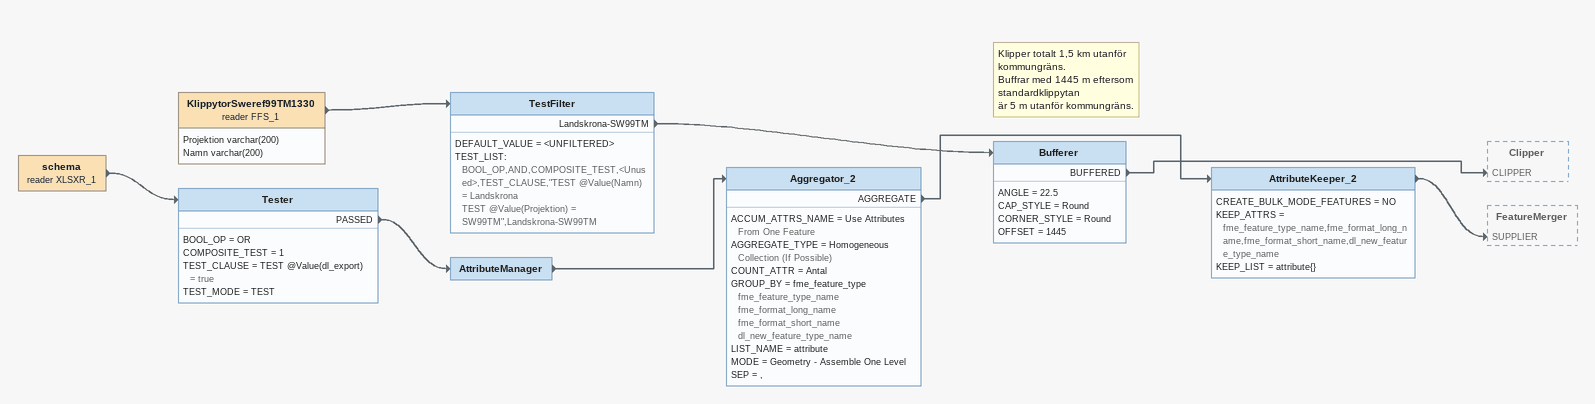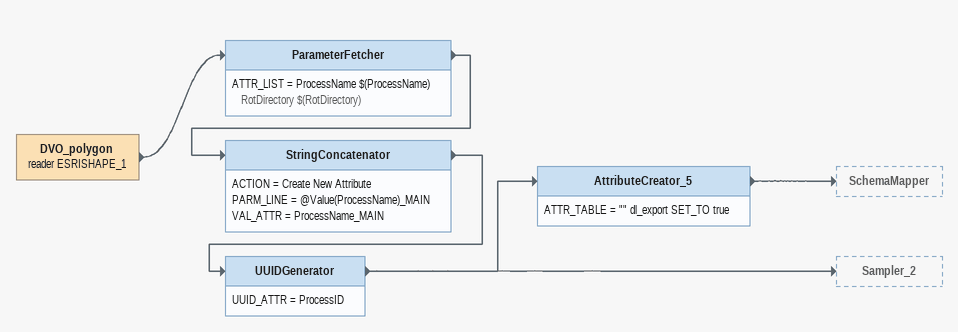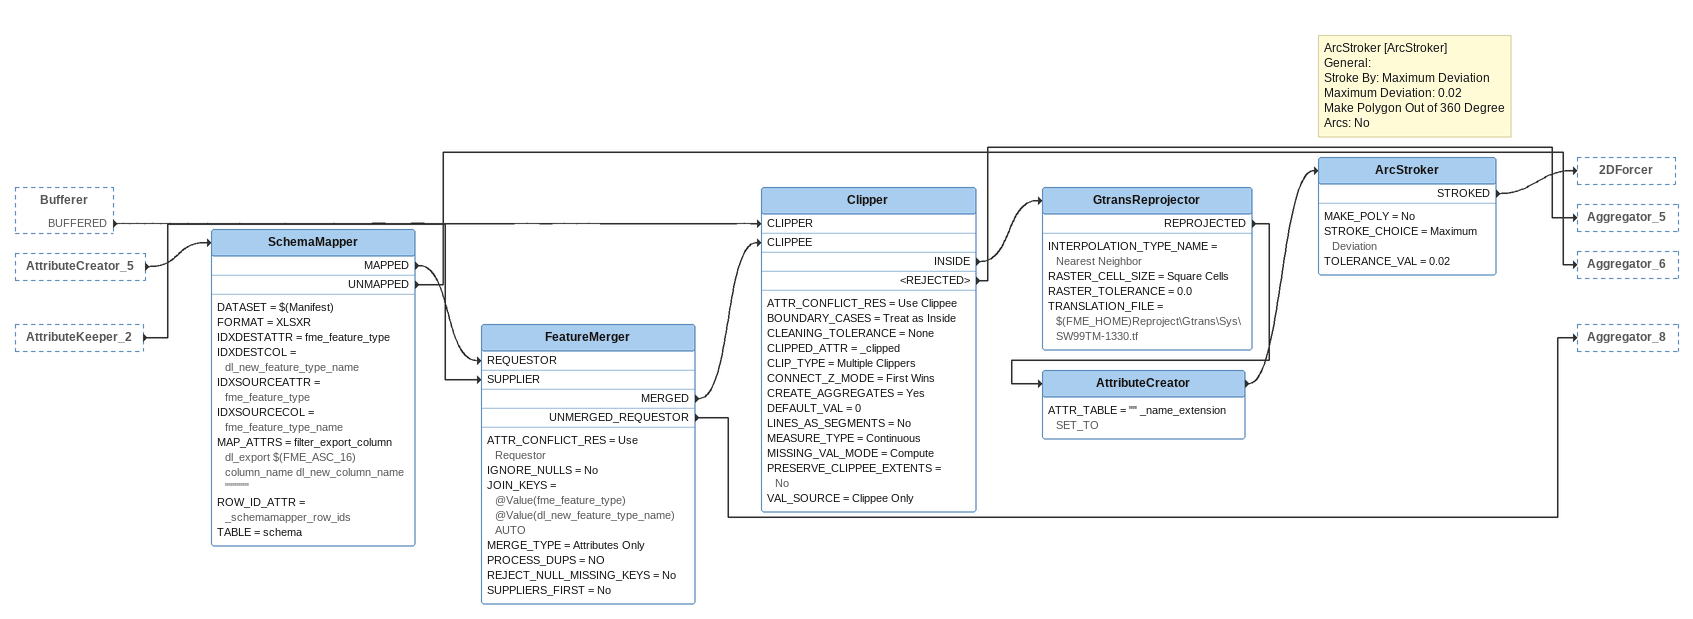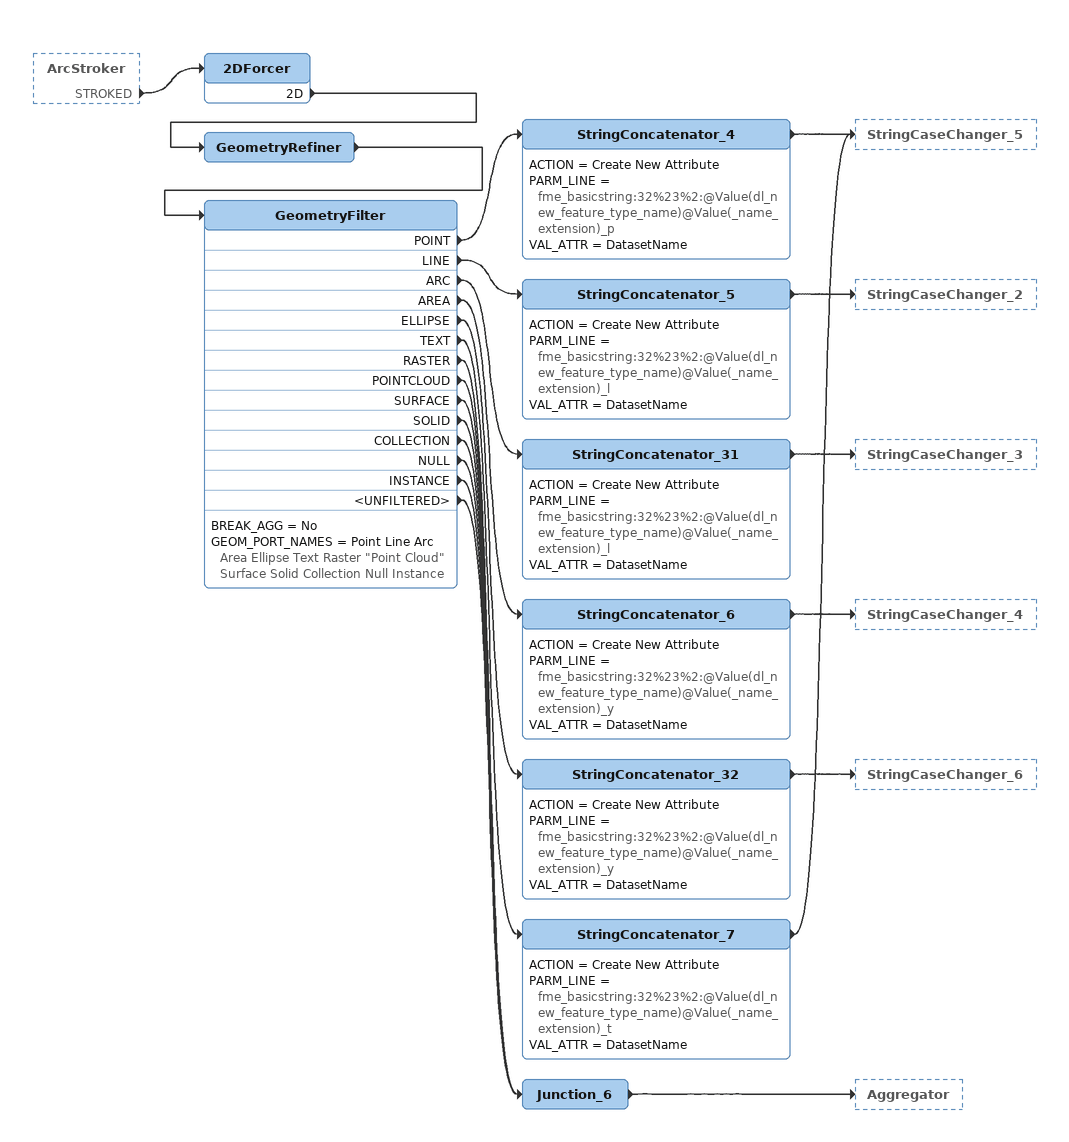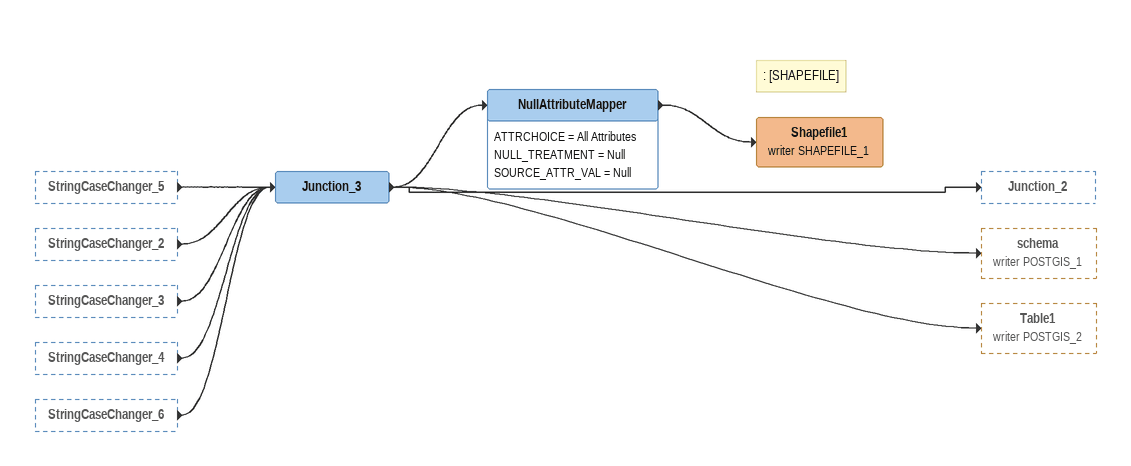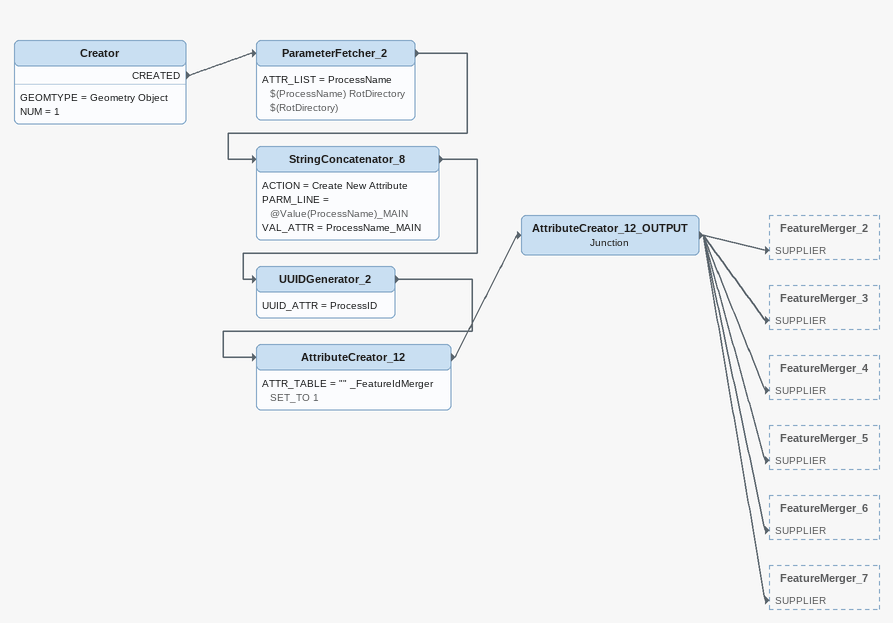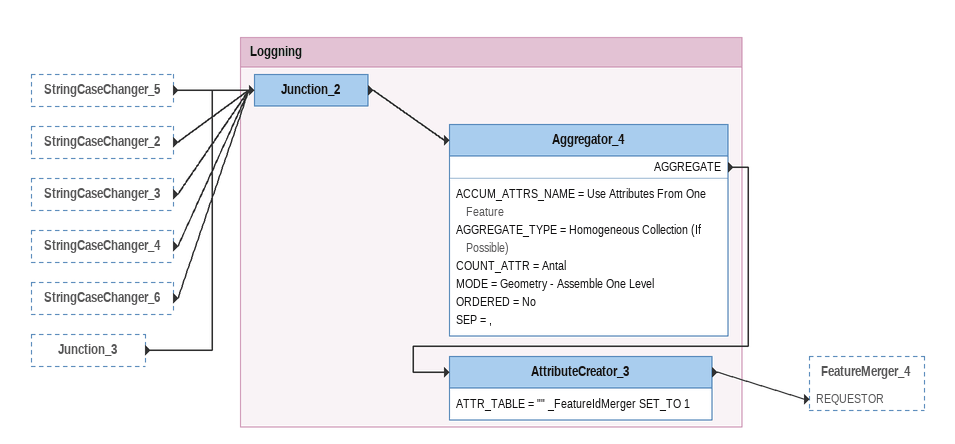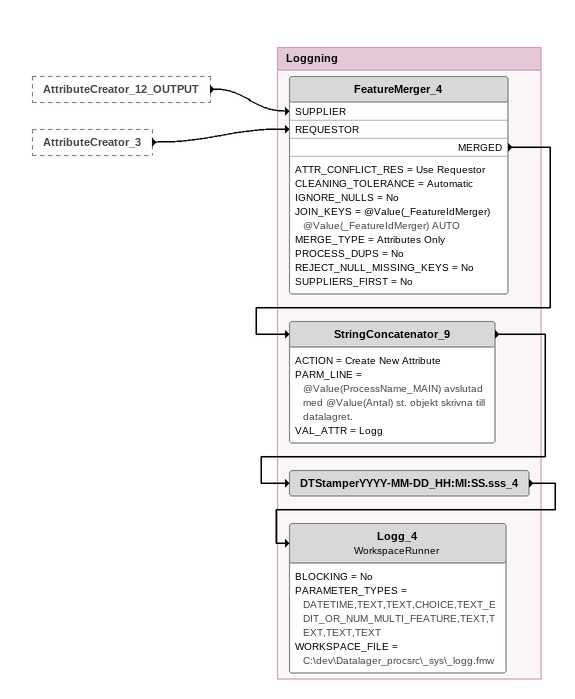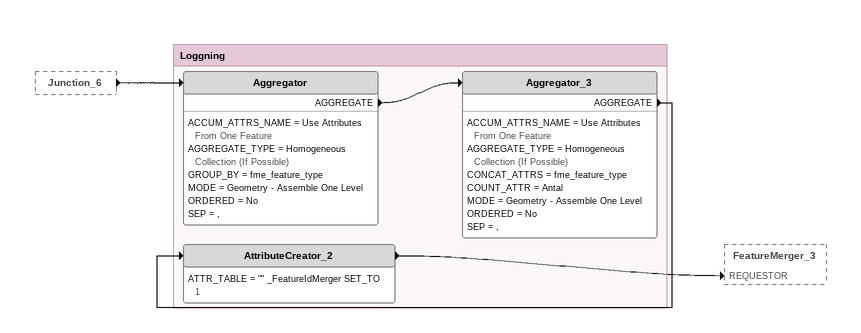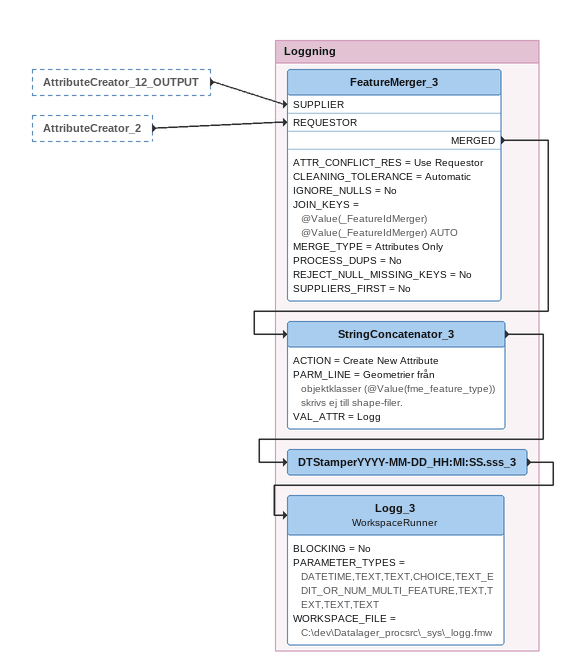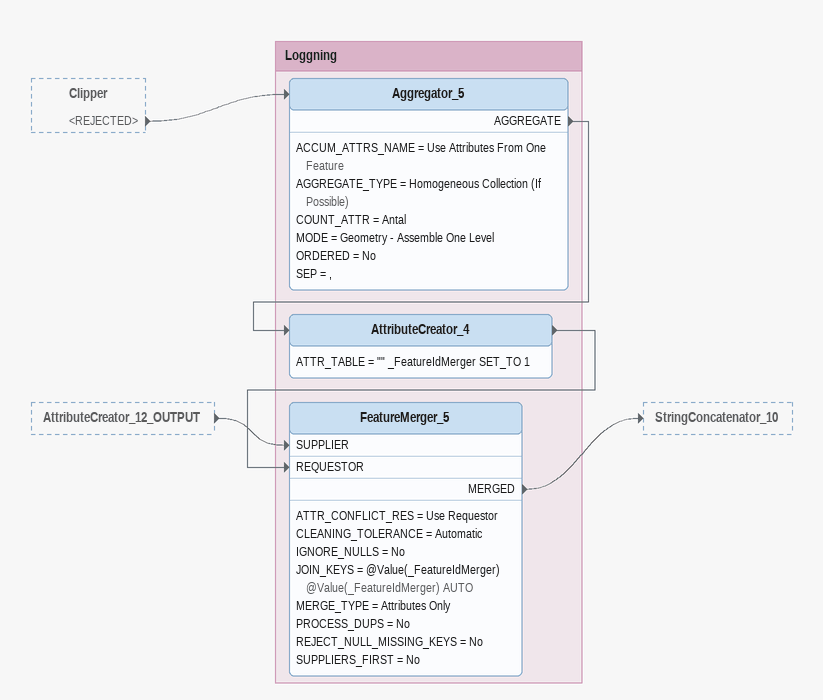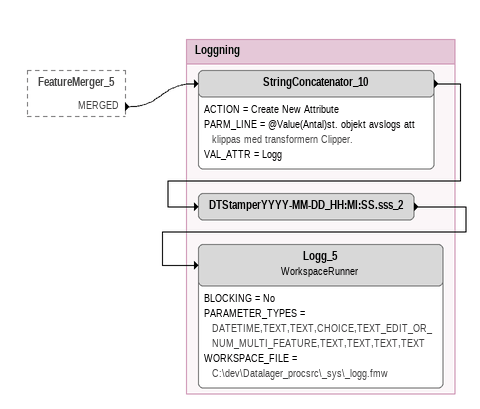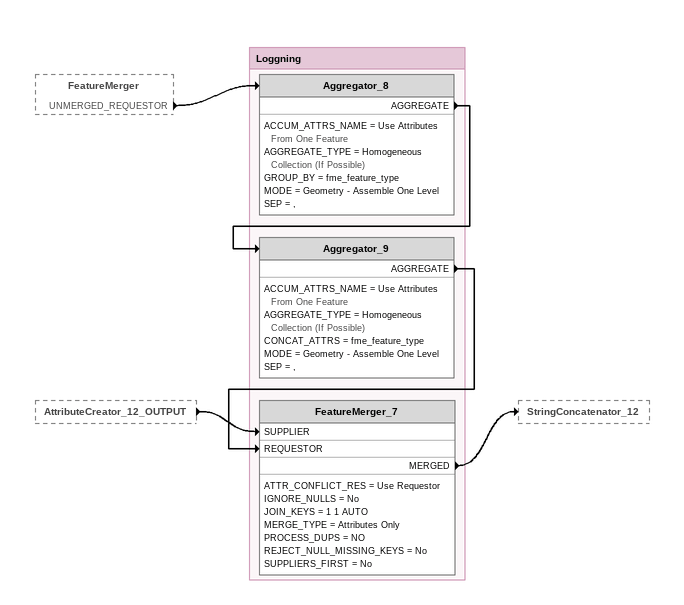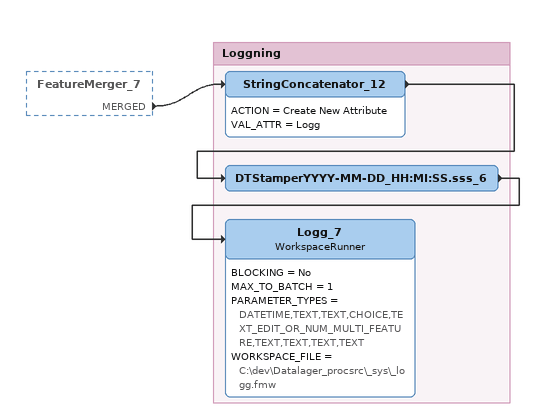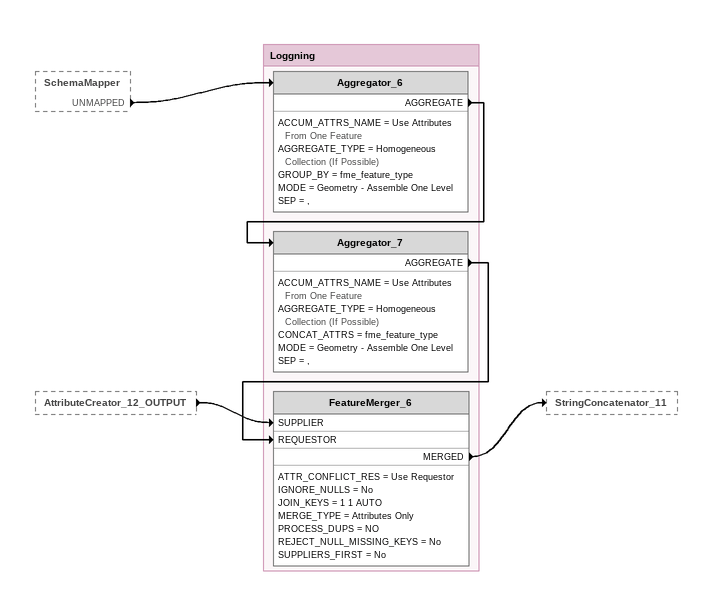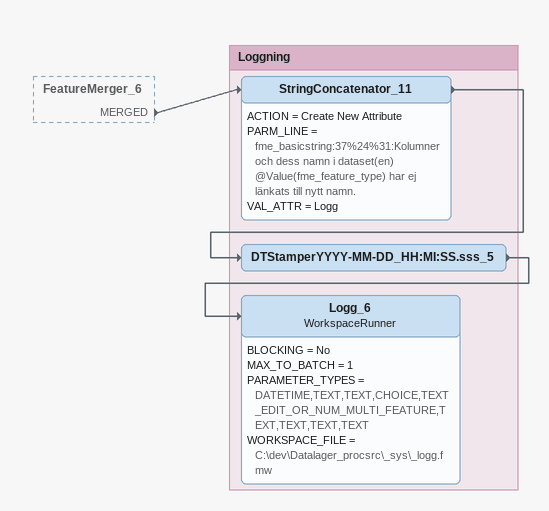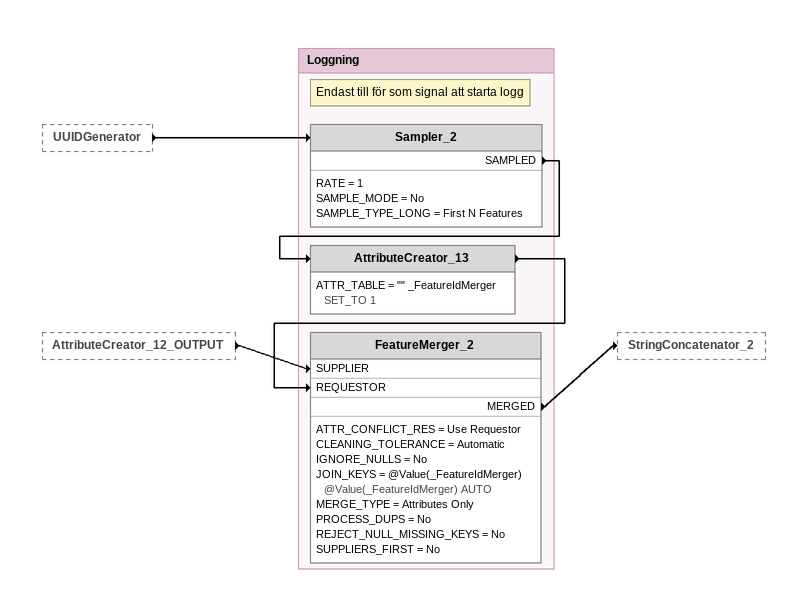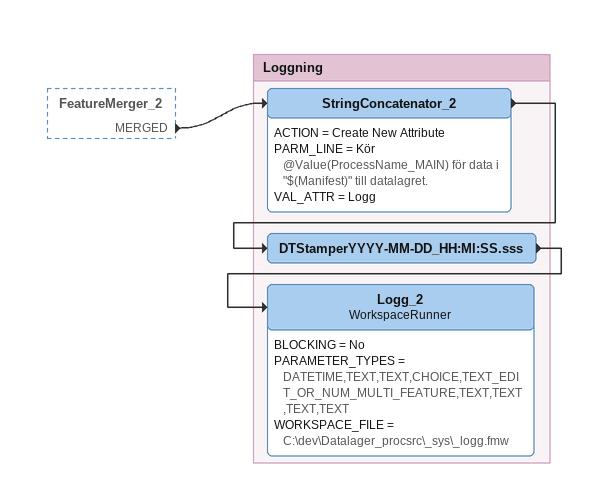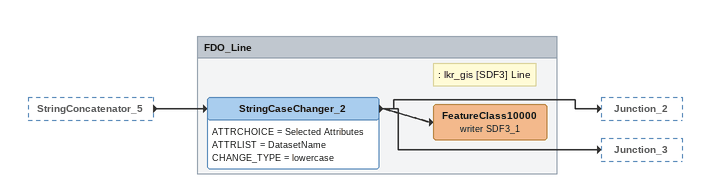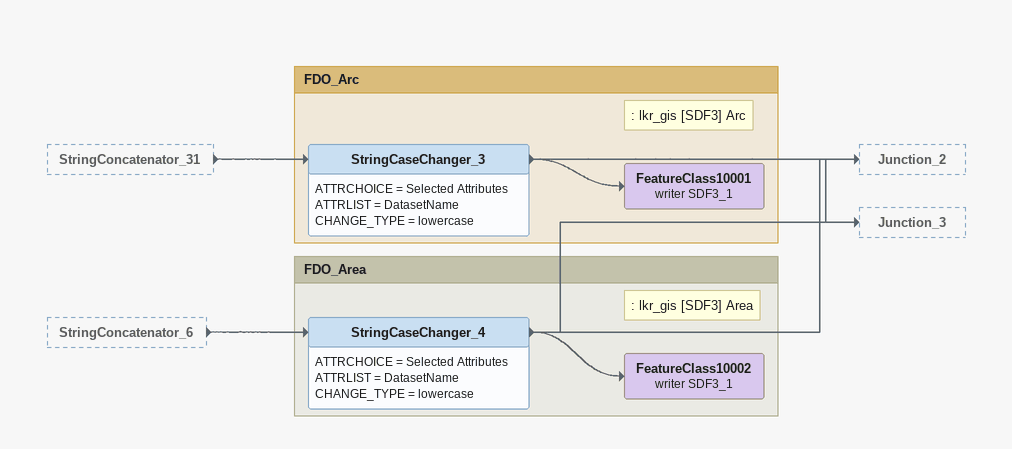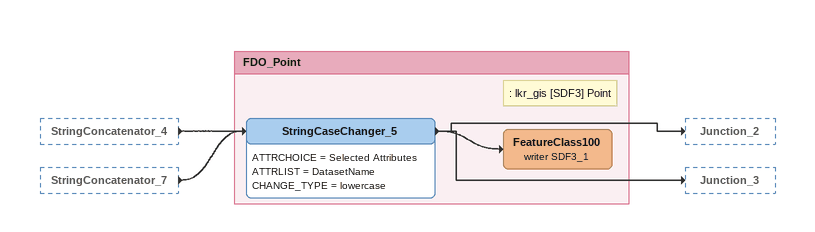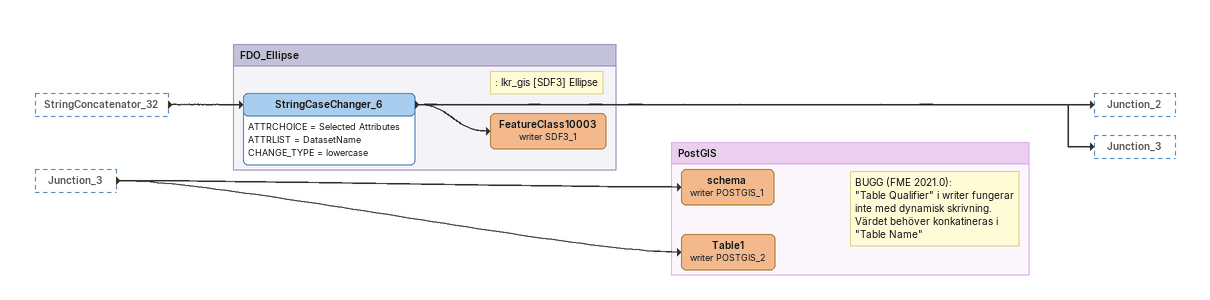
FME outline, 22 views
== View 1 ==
schema (reader XLSXR_1)
    -> Tester
Tester
    BOOL_OP = OR
    COMPOSITE_TEST = 1
    TEST_CLAUSE = TEST @Value(dl_export) = true
    TEST_MODE = TEST
    PASSED -> AttributeManager
AttributeManager
    -> Aggregator_2
Aggregator_2
    ACCUM_ATTRS_NAME = Use Attributes From One Feature
    AGGREGATE_TYPE = Homogeneous Collection (If Possible)
    COUNT_ATTR = Antal
    GROUP_BY = fme_feature_type fme_feature_type_name fme_format_long_name fme_format_short_name dl_new_feature_type_name
    LIST_NAME = attribute
    MODE = Geometry - Assemble One Level
    SEP = ,
    AGGREGATE -> AttributeKeeper_2
AttributeKeeper_2
    CREATE_BULK_MODE_FEATURES = NO
    KEEP_ATTRS = fme_feature_type_name,fme_format_long_name,fme_format_short_name,dl_new_feature_type_name
    KEEP_LIST = attribute{}
    -> FeatureMerger [SUPPLIER]
KlippytorSweref99TM1330 (reader FFS_1)
    attributes: Projektion varchar(200), Namn varchar(200)
    -> TestFilter
TestFilter
    DEFAULT_VALUE = <UNFILTERED>
    TEST_LIST:
      BOOL_OP,AND,COMPOSITE_TEST,<Unused>,TEST_CLAUSE,"TEST @Value(Namn) = Landskrona
      TEST @Value(Projektion) = SW99TM",Landskrona-SW99TM
    Landskrona-SW99TM -> Bufferer
Note: Klipper totalt 1,5 km utanför kommungräns. / Buffrar med 1445 m eftersom standardklippytan / är 5 m utanför kommungräns.
Bufferer
    ANGLE = 22.5
    CAP_STYLE = Round
    CORNER_STYLE = Round
    OFFSET = 1445
    BUFFERED -> Clipper [CLIPPER]

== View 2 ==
DVO_polygon (reader ESRISHAPE_1)
    -> ParameterFetcher
ParameterFetcher
    ATTR_LIST = ProcessName $(ProcessName) RotDirectory $(RotDirectory)
    -> StringConcatenator
StringConcatenator
    ACTION = Create New Attribute
    PARM_LINE = @Value(ProcessName)_MAIN
    VAL_ATTR = ProcessName_MAIN
    -> UUIDGenerator
UUIDGenerator
    UUID_ATTR = ProcessID
    -> AttributeCreator_5
    -> Sampler_2
AttributeCreator_5
    ATTR_TABLE = "" dl_export SET_TO true
    -> SchemaMapper

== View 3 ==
Bufferer [outside]
    BUFFERED -> Clipper [CLIPPER]
AttributeCreator_5 [outside]
    -> SchemaMapper
AttributeKeeper_2 [outside]
    -> FeatureMerger [SUPPLIER]
SchemaMapper
    DATASET = $(Manifest)
    FORMAT = XLSXR
    IDXDESTATTR = fme_feature_type
    IDXDESTCOL = dl_new_feature_type_name
    IDXSOURCEATTR = fme_feature_type
    IDXSOURCECOL = fme_feature_type_name
    MAP_ATTRS = filter_export_column dl_export $(FME_ASC_16) column_name dl_new_column_name """"""
    ROW_ID_ATTR = _schemamapper_row_ids
    TABLE = schema
    MAPPED -> FeatureMerger [REQUESTOR]
    UNMAPPED -> Aggregator_6
FeatureMerger
    ATTR_CONFLICT_RES = Use Requestor
    IGNORE_NULLS = No
    JOIN_KEYS = @Value(fme_feature_type) @Value(dl_new_feature_type_name) AUTO
    MERGE_TYPE = Attributes Only
    PROCESS_DUPS = NO
    REJECT_NULL_MISSING_KEYS = No
    SUPPLIERS_FIRST = No
    MERGED -> Clipper [CLIPPEE]
    UNMERGED_REQUESTOR -> Aggregator_8
Clipper
    ATTR_CONFLICT_RES = Use Clippee
    BOUNDARY_CASES = Treat as Inside
    CLEANING_TOLERANCE = None
    CLIPPED_ATTR = _clipped
    CLIP_TYPE = Multiple Clippers
    CONNECT_Z_MODE = First Wins
    CREATE_AGGREGATES = Yes
    DEFAULT_VAL = 0
    LINES_AS_SEGMENTS = No
    MEASURE_TYPE = Continuous
    MISSING_VAL_MODE = Compute
    PRESERVE_CLIPPEE_EXTENTS = No
    VAL_SOURCE = Clippee Only
    INSIDE -> GtransReprojector
    <REJECTED> -> Aggregator_5
GtransReprojector
    INTERPOLATION_TYPE_NAME = Nearest Neighbor
    RASTER_CELL_SIZE = Square Cells
    RASTER_TOLERANCE = 0.0
    TRANSLATION_FILE = $(FME_HOME)Reproject\Gtrans\Sys\SW99TM-1330.tf
    REPROJECTED -> AttributeCreator
AttributeCreator
    ATTR_TABLE = "" _name_extension SET_TO
    -> ArcStroker
Note: ArcStroker [ArcStroker] / General: / Stroke By: Maximum Deviation / Maximum Deviation: 0.02 / Make Polygon Out of 360 Degree Arcs: No
ArcStroker
    MAKE_POLY = No
    STROKE_CHOICE = Maximum Deviation
    TOLERANCE_VAL = 0.02
    STROKED -> 2DForcer

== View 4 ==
ArcStroker [outside]
    STROKED -> 2DForcer
2DForcer
    2D -> GeometryRefiner
GeometryRefiner
    -> GeometryFilter
GeometryFilter
    BREAK_AGG = No
    GEOM_PORT_NAMES = Point Line Arc Area Ellipse Text Raster "Point Cloud" Surface Solid Collection Null Instance
    POINT -> StringConcatenator_4
    LINE -> StringConcatenator_5
    ARC -> StringConcatenator_31
    AREA -> StringConcatenator_6
    ELLIPSE -> StringConcatenator_32
    TEXT -> StringConcatenator_7
    RASTER -> Junction_6
    POINTCLOUD -> Junction_6
    SURFACE -> Junction_6
    SOLID -> Junction_6
    COLLECTION -> Junction_6
    NULL -> Junction_6
    INSTANCE -> Junction_6
    <UNFILTERED> -> Junction_6
StringConcatenator_4
    ACTION = Create New Attribute
    PARM_LINE = fme_basicstring:32%23%2:@Value(dl_new_feature_type_name)@Value(_name_extension)_p
    VAL_ATTR = DatasetName
    -> StringCaseChanger_5
StringConcatenator_5
    ACTION = Create New Attribute
    PARM_LINE = fme_basicstring:32%23%2:@Value(dl_new_feature_type_name)@Value(_name_extension)_l
    VAL_ATTR = DatasetName
    -> StringCaseChanger_2
StringConcatenator_31
    ACTION = Create New Attribute
    PARM_LINE = fme_basicstring:32%23%2:@Value(dl_new_feature_type_name)@Value(_name_extension)_l
    VAL_ATTR = DatasetName
    -> StringCaseChanger_3
StringConcatenator_6
    ACTION = Create New Attribute
    PARM_LINE = fme_basicstring:32%23%2:@Value(dl_new_feature_type_name)@Value(_name_extension)_y
    VAL_ATTR = DatasetName
    -> StringCaseChanger_4
StringConcatenator_32
    ACTION = Create New Attribute
    PARM_LINE = fme_basicstring:32%23%2:@Value(dl_new_feature_type_name)@Value(_name_extension)_y
    VAL_ATTR = DatasetName
    -> StringCaseChanger_6
StringConcatenator_7
    ACTION = Create New Attribute
    PARM_LINE = fme_basicstring:32%23%2:@Value(dl_new_feature_type_name)@Value(_name_extension)_t
    VAL_ATTR = DatasetName
    -> StringCaseChanger_5
Junction_6
    -> Aggregator

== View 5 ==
StringCaseChanger_5 [outside]
    -> Junction_3
StringCaseChanger_2 [outside]
    -> Junction_3
StringCaseChanger_3 [outside]
    -> Junction_3
StringCaseChanger_4 [outside]
    -> Junction_3
StringCaseChanger_6 [outside]
    -> Junction_3
Junction_3
    -> Junction_2
    -> schema (writer POSTGIS_1)
    -> Table1 (writer POSTGIS_2)
    -> NullAttributeMapper
NullAttributeMapper
    ATTRCHOICE = All Attributes
    NULL_TREATMENT = Null
    SOURCE_ATTR_VAL = Null
    -> Shapefile1 (writer SHAPEFILE_1)
Note: : [SHAPEFILE]
Shapefile1 (writer SHAPEFILE_1)

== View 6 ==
Creator
    GEOMTYPE = Geometry Object
    NUM = 1
    CREATED -> ParameterFetcher_2
ParameterFetcher_2
    ATTR_LIST = ProcessName $(ProcessName) RotDirectory $(RotDirectory)
    -> StringConcatenator_8
StringConcatenator_8
    ACTION = Create New Attribute
    PARM_LINE = @Value(ProcessName)_MAIN
    VAL_ATTR = ProcessName_MAIN
    -> UUIDGenerator_2
UUIDGenerator_2
    UUID_ATTR = ProcessID
    -> AttributeCreator_12
AttributeCreator_12
    ATTR_TABLE = "" _FeatureIdMerger SET_TO 1
    -> AttributeCreator_12_OUTPUT
AttributeCreator_12_OUTPUT: Junction
    -> FeatureMerger_2 [SUPPLIER]
    -> FeatureMerger_3 [SUPPLIER]
    -> FeatureMerger_4 [SUPPLIER]
    -> FeatureMerger_5 [SUPPLIER]
    -> FeatureMerger_6 [SUPPLIER]
    -> FeatureMerger_7 [SUPPLIER]

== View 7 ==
StringCaseChanger_5 [outside]
    -> Junction_2
StringCaseChanger_2 [outside]
    -> Junction_2
StringCaseChanger_3 [outside]
    -> Junction_2
StringCaseChanger_4 [outside]
    -> Junction_2
StringCaseChanger_6 [outside]
    -> Junction_2
Junction_3 [outside]
    -> Junction_2

Bookmark: Loggning
Junction_2
    -> Aggregator_4
Aggregator_4
    ACCUM_ATTRS_NAME = Use Attributes From One Feature
    AGGREGATE_TYPE = Homogeneous Collection (If Possible)
    COUNT_ATTR = Antal
    MODE = Geometry - Assemble One Level
    ORDERED = No
    SEP = ,
    AGGREGATE -> AttributeCreator_3
AttributeCreator_3
    ATTR_TABLE = "" _FeatureIdMerger SET_TO 1
    -> FeatureMerger_4 [REQUESTOR]

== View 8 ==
AttributeCreator_12_OUTPUT [outside]
    -> FeatureMerger_4 [SUPPLIER]
AttributeCreator_3 [outside]
    -> FeatureMerger_4 [REQUESTOR]

Bookmark: Loggning
FeatureMerger_4
    ATTR_CONFLICT_RES = Use Requestor
    CLEANING_TOLERANCE = Automatic
    IGNORE_NULLS = No
    JOIN_KEYS = @Value(_FeatureIdMerger) @Value(_FeatureIdMerger) AUTO
    MERGE_TYPE = Attributes Only
    PROCESS_DUPS = No
    REJECT_NULL_MISSING_KEYS = No
    SUPPLIERS_FIRST = No
    MERGED -> StringConcatenator_9
StringConcatenator_9
    ACTION = Create New Attribute
    PARM_LINE = @Value(ProcessName_MAIN) avslutad med @Value(Antal) st. objekt skrivna till datalagret.
    VAL_ATTR = Logg
    -> DTStamperYYYY-MM-DD_HH:MI:SS.sss_4
DTStamperYYYY-MM-DD_HH:MI:SS.sss_4
    -> Logg_4
Logg_4: WorkspaceRunner
    BLOCKING = No
    PARAMETER_TYPES = DATETIME,TEXT,TEXT,CHOICE,TEXT_EDIT_OR_NUM_MULTI_FEATURE,TEXT,TEXT,TEXT,TEXT
    WORKSPACE_FILE = C:\dev\Datalager_procsrc\_sys\_logg.fmw

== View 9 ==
Junction_6 [outside]
    -> Aggregator

Bookmark: Loggning
Aggregator
    ACCUM_ATTRS_NAME = Use Attributes From One Feature
    AGGREGATE_TYPE = Homogeneous Collection (If Possible)
    GROUP_BY = fme_feature_type
    MODE = Geometry - Assemble One Level
    ORDERED = No
    SEP = ,
    AGGREGATE -> Aggregator_3
Aggregator_3
    ACCUM_ATTRS_NAME = Use Attributes From One Feature
    AGGREGATE_TYPE = Homogeneous Collection (If Possible)
    CONCAT_ATTRS = fme_feature_type
    COUNT_ATTR = Antal
    MODE = Geometry - Assemble One Level
    ORDERED = No
    SEP = ,
    AGGREGATE -> AttributeCreator_2
AttributeCreator_2
    ATTR_TABLE = "" _FeatureIdMerger SET_TO 1
    -> FeatureMerger_3 [REQUESTOR]

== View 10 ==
AttributeCreator_12_OUTPUT [outside]
    -> FeatureMerger_3 [SUPPLIER]
AttributeCreator_2 [outside]
    -> FeatureMerger_3 [REQUESTOR]

Bookmark: Loggning
FeatureMerger_3
    ATTR_CONFLICT_RES = Use Requestor
    CLEANING_TOLERANCE = Automatic
    IGNORE_NULLS = No
    JOIN_KEYS = @Value(_FeatureIdMerger) @Value(_FeatureIdMerger) AUTO
    MERGE_TYPE = Attributes Only
    PROCESS_DUPS = No
    REJECT_NULL_MISSING_KEYS = No
    SUPPLIERS_FIRST = No
    MERGED -> StringConcatenator_3
StringConcatenator_3
    ACTION = Create New Attribute
    PARM_LINE = Geometrier från objektklasser (@Value(fme_feature_type)) skrivs ej till shape-filer.
    VAL_ATTR = Logg
    -> DTStamperYYYY-MM-DD_HH:MI:SS.sss_3
DTStamperYYYY-MM-DD_HH:MI:SS.sss_3
    -> Logg_3
Logg_3: WorkspaceRunner
    BLOCKING = No
    PARAMETER_TYPES = DATETIME,TEXT,TEXT,CHOICE,TEXT_EDIT_OR_NUM_MULTI_FEATURE,TEXT,TEXT,TEXT,TEXT
    WORKSPACE_FILE = C:\dev\Datalager_procsrc\_sys\_logg.fmw

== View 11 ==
Clipper [outside]
    <REJECTED> -> Aggregator_5
AttributeCreator_12_OUTPUT [outside]
    -> FeatureMerger_5 [SUPPLIER]

Bookmark: Loggning
Aggregator_5
    ACCUM_ATTRS_NAME = Use Attributes From One Feature
    AGGREGATE_TYPE = Homogeneous Collection (If Possible)
    COUNT_ATTR = Antal
    MODE = Geometry - Assemble One Level
    ORDERED = No
    SEP = ,
    AGGREGATE -> AttributeCreator_4
AttributeCreator_4
    ATTR_TABLE = "" _FeatureIdMerger SET_TO 1
    -> FeatureMerger_5 [REQUESTOR]
FeatureMerger_5
    ATTR_CONFLICT_RES = Use Requestor
    CLEANING_TOLERANCE = Automatic
    IGNORE_NULLS = No
    JOIN_KEYS = @Value(_FeatureIdMerger) @Value(_FeatureIdMerger) AUTO
    MERGE_TYPE = Attributes Only
    PROCESS_DUPS = No
    REJECT_NULL_MISSING_KEYS = No
    SUPPLIERS_FIRST = No
    MERGED -> StringConcatenator_10

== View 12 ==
FeatureMerger_5 [outside]
    MERGED -> StringConcatenator_10

Bookmark: Loggning
StringConcatenator_10
    ACTION = Create New Attribute
    PARM_LINE = @Value(Antal)st. objekt avslogs att klippas med transformern Clipper.
    VAL_ATTR = Logg
    -> DTStamperYYYY-MM-DD_HH:MI:SS.sss_2
DTStamperYYYY-MM-DD_HH:MI:SS.sss_2
    -> Logg_5
Logg_5: WorkspaceRunner
    BLOCKING = No
    PARAMETER_TYPES = DATETIME,TEXT,TEXT,CHOICE,TEXT_EDIT_OR_NUM_MULTI_FEATURE,TEXT,TEXT,TEXT,TEXT
    WORKSPACE_FILE = C:\dev\Datalager_procsrc\_sys\_logg.fmw

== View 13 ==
FeatureMerger [outside]
    UNMERGED_REQUESTOR -> Aggregator_8
AttributeCreator_12_OUTPUT [outside]
    -> FeatureMerger_7 [SUPPLIER]

Bookmark: Loggning
Aggregator_8
    ACCUM_ATTRS_NAME = Use Attributes From One Feature
    AGGREGATE_TYPE = Homogeneous Collection (If Possible)
    GROUP_BY = fme_feature_type
    MODE = Geometry - Assemble One Level
    SEP = ,
    AGGREGATE -> Aggregator_9
Aggregator_9
    ACCUM_ATTRS_NAME = Use Attributes From One Feature
    AGGREGATE_TYPE = Homogeneous Collection (If Possible)
    CONCAT_ATTRS = fme_feature_type
    MODE = Geometry - Assemble One Level
    SEP = ,
    AGGREGATE -> FeatureMerger_7 [REQUESTOR]
FeatureMerger_7
    ATTR_CONFLICT_RES = Use Requestor
    IGNORE_NULLS = No
    JOIN_KEYS = 1 1 AUTO
    MERGE_TYPE = Attributes Only
    PROCESS_DUPS = NO
    REJECT_NULL_MISSING_KEYS = No
    SUPPLIERS_FIRST = No
    MERGED -> StringConcatenator_12

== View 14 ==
FeatureMerger_7 [outside]
    MERGED -> StringConcatenator_12

Bookmark: Loggning
StringConcatenator_12
    ACTION = Create New Attribute
    VAL_ATTR = Logg
    -> DTStamperYYYY-MM-DD_HH:MI:SS.sss_6
DTStamperYYYY-MM-DD_HH:MI:SS.sss_6
    -> Logg_7
Logg_7: WorkspaceRunner
    BLOCKING = No
    MAX_TO_BATCH = 1
    PARAMETER_TYPES = DATETIME,TEXT,TEXT,CHOICE,TEXT_EDIT_OR_NUM_MULTI_FEATURE,TEXT,TEXT,TEXT,TEXT
    WORKSPACE_FILE = C:\dev\Datalager_procsrc\_sys\_logg.fmw

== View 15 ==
SchemaMapper [outside]
    UNMAPPED -> Aggregator_6
AttributeCreator_12_OUTPUT [outside]
    -> FeatureMerger_6 [SUPPLIER]

Bookmark: Loggning
Aggregator_6
    ACCUM_ATTRS_NAME = Use Attributes From One Feature
    AGGREGATE_TYPE = Homogeneous Collection (If Possible)
    GROUP_BY = fme_feature_type
    MODE = Geometry - Assemble One Level
    SEP = ,
    AGGREGATE -> Aggregator_7
Aggregator_7
    ACCUM_ATTRS_NAME = Use Attributes From One Feature
    AGGREGATE_TYPE = Homogeneous Collection (If Possible)
    CONCAT_ATTRS = fme_feature_type
    MODE = Geometry - Assemble One Level
    SEP = ,
    AGGREGATE -> FeatureMerger_6 [REQUESTOR]
FeatureMerger_6
    ATTR_CONFLICT_RES = Use Requestor
    IGNORE_NULLS = No
    JOIN_KEYS = 1 1 AUTO
    MERGE_TYPE = Attributes Only
    PROCESS_DUPS = NO
    REJECT_NULL_MISSING_KEYS = No
    SUPPLIERS_FIRST = No
    MERGED -> StringConcatenator_11

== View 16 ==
FeatureMerger_6 [outside]
    MERGED -> StringConcatenator_11

Bookmark: Loggning
StringConcatenator_11
    ACTION = Create New Attribute
    PARM_LINE = fme_basicstring:37%24%31:Kolumner och dess namn i dataset(en) @Value(fme_feature_type) har ej länkats till nytt namn.
    VAL_ATTR = Logg
    -> DTStamperYYYY-MM-DD_HH:MI:SS.sss_5
DTStamperYYYY-MM-DD_HH:MI:SS.sss_5
    -> Logg_6
Logg_6: WorkspaceRunner
    BLOCKING = No
    MAX_TO_BATCH = 1
    PARAMETER_TYPES = DATETIME,TEXT,TEXT,CHOICE,TEXT_EDIT_OR_NUM_MULTI_FEATURE,TEXT,TEXT,TEXT,TEXT
    WORKSPACE_FILE = C:\dev\Datalager_procsrc\_sys\_logg.fmw

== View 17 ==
UUIDGenerator [outside]
    -> Sampler_2
AttributeCreator_12_OUTPUT [outside]
    -> FeatureMerger_2 [SUPPLIER]

Bookmark: Loggning
Note: Endast till för som signal att starta logg
Sampler_2
    RATE = 1
    SAMPLE_MODE = No
    SAMPLE_TYPE_LONG = First N Features
    SAMPLED -> AttributeCreator_13
AttributeCreator_13
    ATTR_TABLE = "" _FeatureIdMerger SET_TO 1
    -> FeatureMerger_2 [REQUESTOR]
FeatureMerger_2
    ATTR_CONFLICT_RES = Use Requestor
    CLEANING_TOLERANCE = Automatic
    IGNORE_NULLS = No
    JOIN_KEYS = @Value(_FeatureIdMerger) @Value(_FeatureIdMerger) AUTO
    MERGE_TYPE = Attributes Only
    PROCESS_DUPS = No
    REJECT_NULL_MISSING_KEYS = No
    SUPPLIERS_FIRST = No
    MERGED -> StringConcatenator_2

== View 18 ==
FeatureMerger_2 [outside]
    MERGED -> StringConcatenator_2

Bookmark: Loggning
StringConcatenator_2
    ACTION = Create New Attribute
    PARM_LINE = Kör @Value(ProcessName_MAIN) för data i "$(Manifest)" till datalagret.
    VAL_ATTR = Logg
    -> DTStamperYYYY-MM-DD_HH:MI:SS.sss
DTStamperYYYY-MM-DD_HH:MI:SS.sss
    -> Logg_2
Logg_2: WorkspaceRunner
    BLOCKING = No
    PARAMETER_TYPES = DATETIME,TEXT,TEXT,CHOICE,TEXT_EDIT_OR_NUM_MULTI_FEATURE,TEXT,TEXT,TEXT,TEXT
    WORKSPACE_FILE = C:\dev\Datalager_procsrc\_sys\_logg.fmw

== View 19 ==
StringConcatenator_5 [outside]
    -> StringCaseChanger_2

Bookmark: FDO_Line
StringCaseChanger_2
    ATTRCHOICE = Selected Attributes
    ATTRLIST = DatasetName
    CHANGE_TYPE = lowercase
    -> FeatureClass10000 (writer SDF3_1)
    -> Junction_2
    -> Junction_3
Note: : lkr_gis [SDF3] Line
FeatureClass10000 (writer SDF3_1)

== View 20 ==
StringConcatenator_31 [outside]
    -> StringCaseChanger_3
StringConcatenator_6 [outside]
    -> StringCaseChanger_4

Bookmark: FDO_Arc
StringCaseChanger_3
    ATTRCHOICE = Selected Attributes
    ATTRLIST = DatasetName
    CHANGE_TYPE = lowercase
    -> FeatureClass10001 (writer SDF3_1)
    -> Junction_2
    -> Junction_3
Note: : lkr_gis [SDF3] Arc
FeatureClass10001 (writer SDF3_1)

Bookmark: FDO_Area
StringCaseChanger_4
    ATTRCHOICE = Selected Attributes
    ATTRLIST = DatasetName
    CHANGE_TYPE = lowercase
    -> FeatureClass10002 (writer SDF3_1)
    -> Junction_2
    -> Junction_3
Note: : lkr_gis [SDF3] Area
FeatureClass10002 (writer SDF3_1)

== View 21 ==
StringConcatenator_4 [outside]
    -> StringCaseChanger_5
StringConcatenator_7 [outside]
    -> StringCaseChanger_5

Bookmark: FDO_Point
StringCaseChanger_5
    ATTRCHOICE = Selected Attributes
    ATTRLIST = DatasetName
    CHANGE_TYPE = lowercase
    -> FeatureClass100 (writer SDF3_1)
    -> Junction_2
    -> Junction_3
Note: : lkr_gis [SDF3] Point
FeatureClass100 (writer SDF3_1)

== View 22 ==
StringConcatenator_32 [outside]
    -> StringCaseChanger_6
Junction_3 [outside]
    -> schema (writer POSTGIS_1)
    -> Table1 (writer POSTGIS_2)

Bookmark: FDO_Ellipse
StringCaseChanger_6
    ATTRCHOICE = Selected Attributes
    ATTRLIST = DatasetName
    CHANGE_TYPE = lowercase
    -> FeatureClass10003 (writer SDF3_1)
    -> Junction_2
    -> Junction_3
Note: : lkr_gis [SDF3] Ellipse
FeatureClass10003 (writer SDF3_1)

Bookmark: PostGIS
Note: BUGG (FME 2021.0): / "Table Qualifier" i writer fungerar inte med dynamisk skrivning. Värdet behöver konkatineras i "Table Name"
schema (writer POSTGIS_1)
Table1 (writer POSTGIS_2)
